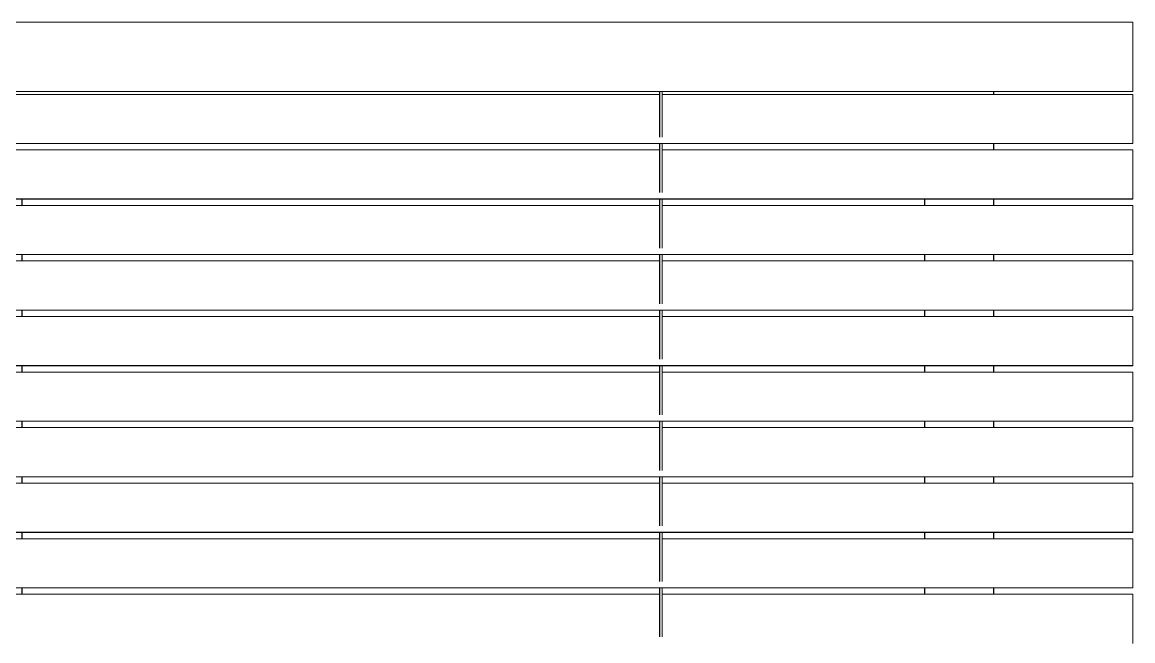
# Model space of a CAD drawing. Header units: millimetres. Extents: x 14397 to 67587, y -11631 to -8348.
# Drawn here: x 64994 to 65794, y -9684 to -9238 of the extents above; entities that cross this region are included whole.
import ezdxf

# ---------------------------------------------------------------- set-up
doc = ezdxf.new("R2010")
doc.units = ezdxf.units.MM
doc.header["$MEASUREMENT"] = 0
doc.linetypes.add('Wipeout_Contour', pattern=[1000, 0, -1000])
doc.layers.add('NewA-Ee_25_10-M_WallsExternal', color=7, linetype='Continuous')
doc.layers.add('NewA-Ee_40_20-M_GeneralFFAndEInternalFixed', color=7, linetype='Continuous')

# ---------------------------------------------------------------- blocks, each defined once
blk = doc.blocks.new('Section Elem_107_11', base_point=(55434.36, -115430.84))
at = {"color": 254, "linetype": 'Wipeout_Contour', "lineweight": 0, "ltscale": 262421.437093}
blk.add_wipeout([(64435.36, -9288.19), (64435.36, -9290.12), (65453.36, -9290.12), (65453.36, -9288.19)], dxfattribs=at).dxf.layer = 'NewA-Ee_25_10-M_WallsExternal'
at = {"color": 254, "linetype": 'Wipeout_Contour', "lineweight": 0, "ltscale": 262443.38946}
blk.add_wipeout([(64435.36, -9330.12), (65453.36, -9330.12), (65453.36, -9325.54), (64435.36, -9325.54)], dxfattribs=at).dxf.layer = 'NewA-Ee_25_10-M_WallsExternal'
at = {"color": 254, "linetype": 'Wipeout_Contour', "lineweight": 0, "ltscale": 263572.651771}
blk.add_wipeout([(64994.36, -9365.54), (64994.36, -9370.12), (65453.36, -9370.12), (65453.36, -9365.54)], dxfattribs=at).dxf.layer = 'NewA-Ee_25_10-M_WallsExternal'
at = {"color": 254, "linetype": 'Wipeout_Contour', "lineweight": 0, "ltscale": 265336.639626}
blk.add_wipeout([(65644.36, -9365.54), (65644.36, -9370.12), (65694.36, -9370.12), (65694.36, -9365.54)], dxfattribs=at).dxf.layer = 'NewA-Ee_25_10-M_WallsExternal'
at = {"color": 254, "linetype": 'Wipeout_Contour', "lineweight": 0, "ltscale": 263595.446345}
blk.add_wipeout([(64994.36, -9405.54), (64994.36, -9410.12), (65453.36, -9410.12), (65453.36, -9405.54)], dxfattribs=at).dxf.layer = 'NewA-Ee_25_10-M_WallsExternal'
at = {"color": 254, "linetype": 'Wipeout_Contour', "lineweight": 0, "ltscale": 265359.282394}
blk.add_wipeout([(65644.36, -9405.54), (65644.36, -9410.12), (65694.36, -9410.12), (65694.36, -9405.54)], dxfattribs=at).dxf.layer = 'NewA-Ee_25_10-M_WallsExternal'
at = {"color": 254, "linetype": 'Wipeout_Contour', "lineweight": 0, "ltscale": 263618.336048}
blk.add_wipeout([(64994.36, -9445.54), (64994.36, -9450.12), (65453.36, -9450.12), (65453.36, -9445.54)], dxfattribs=at).dxf.layer = 'NewA-Ee_25_10-M_WallsExternal'
at = {"color": 254, "linetype": 'Wipeout_Contour', "lineweight": 0, "ltscale": 265382.0197}
blk.add_wipeout([(65644.36, -9445.54), (65644.36, -9450.12), (65694.36, -9450.12), (65694.36, -9445.54)], dxfattribs=at).dxf.layer = 'NewA-Ee_25_10-M_WallsExternal'
at = {"color": 254, "linetype": 'Wipeout_Contour', "lineweight": 0, "ltscale": 263641.320873}
blk.add_wipeout([(64994.36, -9490.12), (65453.36, -9490.12), (65453.36, -9485.54), (64994.36, -9485.54)], dxfattribs=at).dxf.layer = 'NewA-Ee_25_10-M_WallsExternal'
at = {"color": 254, "linetype": 'Wipeout_Contour', "lineweight": 0, "ltscale": 265404.851515}
blk.add_wipeout([(65644.36, -9485.54), (65644.36, -9490.12), (65694.36, -9490.12), (65694.36, -9485.54)], dxfattribs=at).dxf.layer = 'NewA-Ee_25_10-M_WallsExternal'
at = {"color": 254, "linetype": 'Wipeout_Contour', "lineweight": 0, "ltscale": 263664.400782}
blk.add_wipeout([(64994.36, -9525.54), (64994.36, -9530.12), (65453.36, -9530.12), (65453.36, -9525.54)], dxfattribs=at).dxf.layer = 'NewA-Ee_25_10-M_WallsExternal'
at = {"color": 254, "linetype": 'Wipeout_Contour', "lineweight": 0, "ltscale": 265427.777808}
blk.add_wipeout([(65644.36, -9525.54), (65644.36, -9530.12), (65694.36, -9530.12), (65694.36, -9525.54)], dxfattribs=at).dxf.layer = 'NewA-Ee_25_10-M_WallsExternal'
at = {"color": 254, "linetype": 'Wipeout_Contour', "lineweight": 0, "ltscale": 263687.575768}
blk.add_wipeout([(64994.36, -9565.54), (64994.36, -9570.12), (65453.36, -9570.12), (65453.36, -9565.54)], dxfattribs=at).dxf.layer = 'NewA-Ee_25_10-M_WallsExternal'
at = {"color": 254, "linetype": 'Wipeout_Contour', "lineweight": 0, "ltscale": 265450.798561}
blk.add_wipeout([(65644.36, -9570.12), (65694.36, -9570.12), (65694.36, -9565.54), (65644.36, -9565.54)], dxfattribs=at).dxf.layer = 'NewA-Ee_25_10-M_WallsExternal'
at = {"color": 254, "linetype": 'Wipeout_Contour', "lineweight": 0, "ltscale": 263710.845781}
blk.add_wipeout([(64994.36, -9610.12), (65453.36, -9610.12), (65453.36, -9605.54), (64994.36, -9605.54)], dxfattribs=at).dxf.layer = 'NewA-Ee_25_10-M_WallsExternal'
at = {"color": 254, "linetype": 'Wipeout_Contour', "lineweight": 0, "ltscale": 265473.913749}
blk.add_wipeout([(65644.36, -9605.54), (65644.36, -9610.12), (65694.36, -9610.12), (65694.36, -9605.54)], dxfattribs=at).dxf.layer = 'NewA-Ee_25_10-M_WallsExternal'
at = {"color": 254, "linetype": 'Wipeout_Contour', "lineweight": 0, "ltscale": 263734.210829}
blk.add_wipeout([(64994.36, -9645.54), (64994.36, -9650.12), (65453.36, -9650.12), (65453.36, -9645.54)], dxfattribs=at).dxf.layer = 'NewA-Ee_25_10-M_WallsExternal'
at = {"color": 254, "linetype": 'Wipeout_Contour', "lineweight": 0, "ltscale": 265497.123359}
blk.add_wipeout([(65644.36, -9645.54), (65644.36, -9650.12), (65694.36, -9650.12), (65694.36, -9645.54)], dxfattribs=at).dxf.layer = 'NewA-Ee_25_10-M_WallsExternal'
at = {"layer": 'NewA-Ee_25_10-M_WallsExternal', "linetype": 'Continuous'}
for p, q in [((64994.36, -9370.12), (64994.36, -9365.54)), ((65694.36, -9370.12), (65694.36, -9365.54)), ((64994.36, -9410.12), (64994.36, -9405.54)), ((65694.36, -9410.12), (65694.36, -9405.54)), ((64994.36, -9450.12), (64994.36, -9445.54)), ((65694.36, -9450.12), (65694.36, -9445.54)), ((64994.36, -9490.12), (64994.36, -9485.54)), ((65694.36, -9490.12), (65694.36, -9485.54)), ((64994.36, -9530.12), (64994.36, -9525.54)), ((65694.36, -9530.12), (65694.36, -9525.54)), ((64994.36, -9570.12), (64994.36, -9565.54)), ((65694.36, -9570.12), (65694.36, -9565.54)), ((64994.36, -9610.12), (64994.36, -9605.54)), ((65694.36, -9610.12), (65694.36, -9605.54)), ((64994.36, -9650.12), (64994.36, -9645.54)), ((65694.36, -9650.12), (65694.36, -9645.54))]:
    blk.add_line(p, q, dxfattribs=at)
at = {"color": 254, "linetype": 'Wipeout_Contour', "lineweight": 0, "ltscale": 264918.117516}
blk.add_wipeout([(65455.36, -9288.19), (65455.36, -9290.12), (65694.36, -9290.12), (65694.36, -9288.19)], dxfattribs=at).dxf.layer = 'NewA-Ee_25_10-M_WallsExternal'
at = {"color": 254, "linetype": 'Wipeout_Contour', "lineweight": 0, "ltscale": 264939.861794}
blk.add_wipeout([(65455.36, -9330.12), (65694.36, -9330.12), (65694.36, -9325.54), (65455.36, -9325.54)], dxfattribs=at).dxf.layer = 'NewA-Ee_25_10-M_WallsExternal'
at = {"color": 254, "linetype": 'Wipeout_Contour', "lineweight": 0, "ltscale": 264863.444044}
blk.add_wipeout([(65455.36, -9365.54), (65455.36, -9370.12), (65644.36, -9370.12), (65644.36, -9365.54)], dxfattribs=at).dxf.layer = 'NewA-Ee_25_10-M_WallsExternal'
at = {"color": 254, "linetype": 'Wipeout_Contour', "lineweight": 0, "ltscale": 264886.127308}
blk.add_wipeout([(65455.36, -9410.12), (65644.36, -9410.12), (65644.36, -9405.54), (65455.36, -9405.54)], dxfattribs=at).dxf.layer = 'NewA-Ee_25_10-M_WallsExternal'
at = {"color": 254, "linetype": 'Wipeout_Contour', "lineweight": 0, "ltscale": 264908.905265}
blk.add_wipeout([(65644.36, -9445.54), (65455.36, -9445.54), (65455.36, -9450.12), (65644.36, -9450.12)], dxfattribs=at).dxf.layer = 'NewA-Ee_25_10-M_WallsExternal'
at = {"color": 254, "linetype": 'Wipeout_Contour', "lineweight": 0, "ltscale": 264931.777891}
blk.add_wipeout([(65455.36, -9490.12), (65644.36, -9490.12), (65644.36, -9485.54), (65455.36, -9485.54)], dxfattribs=at).dxf.layer = 'NewA-Ee_25_10-M_WallsExternal'
at = {"color": 254, "linetype": 'Wipeout_Contour', "lineweight": 0, "ltscale": 264954.745162}
blk.add_wipeout([(65455.36, -9530.12), (65644.36, -9530.12), (65644.36, -9525.54), (65455.36, -9525.54)], dxfattribs=at).dxf.layer = 'NewA-Ee_25_10-M_WallsExternal'
at = {"color": 254, "linetype": 'Wipeout_Contour', "lineweight": 0, "ltscale": 264977.807065}
blk.add_wipeout([(65455.36, -9570.12), (65644.36, -9570.12), (65644.36, -9565.54), (65455.36, -9565.54)], dxfattribs=at).dxf.layer = 'NewA-Ee_25_10-M_WallsExternal'
at = {"color": 254, "linetype": 'Wipeout_Contour', "lineweight": 0, "ltscale": 265000.963556}
blk.add_wipeout([(65455.36, -9610.12), (65644.36, -9610.12), (65644.36, -9605.54), (65455.36, -9605.54)], dxfattribs=at).dxf.layer = 'NewA-Ee_25_10-M_WallsExternal'
at = {"color": 254, "linetype": 'Wipeout_Contour', "lineweight": 0, "ltscale": 265024.214624}
blk.add_wipeout([(65455.36, -9650.12), (65644.36, -9650.12), (65644.36, -9645.54), (65455.36, -9645.54)], dxfattribs=at).dxf.layer = 'NewA-Ee_25_10-M_WallsExternal'
at = {"layer": 'NewA-Ee_25_10-M_WallsExternal', "linetype": 'Continuous'}
for p, q in [((65694.36, -9290.12), (65694.36, -9288.19)), ((65694.36, -9330.12), (65694.36, -9325.54)), ((65644.36, -9365.54), (65644.36, -9370.12)), ((65644.36, -9405.54), (65644.36, -9410.12)), ((65644.36, -9445.54), (65644.36, -9450.12)), ((65644.36, -9485.54), (65644.36, -9490.12)), ((65644.36, -9525.54), (65644.36, -9530.12)), ((65644.36, -9565.54), (65644.36, -9570.12)), ((65644.36, -9605.54), (65644.36, -9610.12)), ((65644.36, -9645.54), (65644.36, -9650.12))]:
    blk.add_line(p, q, dxfattribs=at)
blk = doc.blocks.new('Section Elem_111_11', base_point=(55434.36, -115430.84))
at = {"color": 254, "linetype": 'Wipeout_Contour', "lineweight": 0, "ltscale": 262407.052246}
blk.add_wipeout([(64094.36, -9238.19), (64094.36, -9288.19), (65794.36, -9288.19), (65794.36, -9238.19)], dxfattribs=at).dxf.layer = 'NewA-Ee_40_20-M_GeneralFFAndEInternalFixed'
at = {"color": 254, "linetype": 'Wipeout_Contour', "lineweight": 0, "ltscale": 264519.856666}
blk.add_wipeout([(65454.86, -9405.54), (65454.86, -9441.73), (65455.36, -9440.87), (65455.36, -9405.54)], dxfattribs=at).dxf.layer = 'NewA-Ee_40_20-M_GeneralFFAndEInternalFixed'
at = {"color": 254, "linetype": 'Wipeout_Contour', "lineweight": 0, "ltscale": 264565.645762}
blk.add_wipeout([(65455.36, -9485.54), (65454.86, -9485.54), (65454.86, -9521.73), (65455.36, -9520.87)], dxfattribs=at).dxf.layer = 'NewA-Ee_40_20-M_GeneralFFAndEInternalFixed'
at = {"color": 254, "linetype": 'Wipeout_Contour', "lineweight": 0, "ltscale": 264611.813912}
blk.add_wipeout([(65454.86, -9565.54), (65454.86, -9601.73), (65455.36, -9600.87), (65455.36, -9565.54)], dxfattribs=at).dxf.layer = 'NewA-Ee_40_20-M_GeneralFFAndEInternalFixed'
at = {"color": 254, "linetype": 'Wipeout_Contour', "lineweight": 0, "ltscale": 264658.360918}
blk.add_wipeout([(65454.86, -9681.73), (65455.36, -9680.87), (65455.36, -9645.54), (65454.86, -9645.54)], dxfattribs=at).dxf.layer = 'NewA-Ee_40_20-M_GeneralFFAndEInternalFixed'
at = {"layer": 'NewA-Ee_40_20-M_GeneralFFAndEInternalFixed', "color": 1, "linetype": 'Continuous', "lineweight": 18}
blk.add_line((64094.36, -9238.19), (65794.36, -9238.19), dxfattribs=at)
at = {"color": 254, "linetype": 'Wipeout_Contour', "lineweight": 0, "ltscale": 264452.626355}
blk.add_wipeout([(65455.36, -9288.19), (65454.86, -9288.19), (65454.86, -9321.73), (65455.36, -9320.87)], dxfattribs=at).dxf.layer = 'NewA-Ee_40_20-M_GeneralFFAndEInternalFixed'
at = {"color": 254, "linetype": 'Wipeout_Contour', "lineweight": 0, "ltscale": 264542.703824}
blk.add_wipeout([(65454.86, -9481.73), (65455.36, -9480.87), (65455.36, -9445.54), (65454.86, -9445.54)], dxfattribs=at).dxf.layer = 'NewA-Ee_40_20-M_GeneralFFAndEInternalFixed'
at = {"color": 254, "linetype": 'Wipeout_Contour', "lineweight": 0, "ltscale": 264588.682465}
blk.add_wipeout([(65454.86, -9525.54), (65454.86, -9561.73), (65455.36, -9560.87), (65455.36, -9525.54)], dxfattribs=at).dxf.layer = 'NewA-Ee_40_20-M_GeneralFFAndEInternalFixed'
at = {"color": 254, "linetype": 'Wipeout_Contour', "lineweight": 0, "ltscale": 264635.04007}
blk.add_wipeout([(65454.86, -9605.54), (65454.86, -9641.73), (65455.36, -9640.87), (65455.36, -9605.54)], dxfattribs=at).dxf.layer = 'NewA-Ee_40_20-M_GeneralFFAndEInternalFixed'
at = {"color": 254, "linetype": 'Wipeout_Contour', "lineweight": 0, "ltscale": 264474.446834}
blk.add_wipeout([(65454.86, -9361.73), (65455.36, -9360.87), (65455.36, -9325.54), (65454.86, -9325.54)], dxfattribs=at).dxf.layer = 'NewA-Ee_40_20-M_GeneralFFAndEInternalFixed'
at = {"color": 254, "linetype": 'Wipeout_Contour', "lineweight": 0, "ltscale": 264559.708009}
blk.add_wipeout([(65453.36, -9485.54), (65453.36, -9520.87), (65453.86, -9521.73), (65453.86, -9485.54)], dxfattribs=at).dxf.layer = 'NewA-Ee_40_20-M_GeneralFFAndEInternalFixed'
at = {"color": 254, "linetype": 'Wipeout_Contour', "lineweight": 0, "ltscale": 264497.104331}
blk.add_wipeout([(65454.86, -9365.54), (65454.86, -9401.73), (65455.36, -9400.87), (65455.36, -9365.54)], dxfattribs=at).dxf.layer = 'NewA-Ee_40_20-M_GeneralFFAndEInternalFixed'
at = {"color": 254, "linetype": 'Wipeout_Contour', "lineweight": 0, "ltscale": 264582.745235}
blk.add_wipeout([(65453.36, -9525.54), (65453.36, -9560.87), (65453.86, -9561.73), (65453.86, -9525.54)], dxfattribs=at).dxf.layer = 'NewA-Ee_40_20-M_GeneralFFAndEInternalFixed'
at = {"color": 254, "linetype": 'Wipeout_Contour', "lineweight": 0, "ltscale": 264468.50703}
blk.add_wipeout([(65453.36, -9325.54), (65453.36, -9360.87), (65453.86, -9361.73), (65453.86, -9325.54)], dxfattribs=at).dxf.layer = 'NewA-Ee_40_20-M_GeneralFFAndEInternalFixed'
at = {"color": 254, "linetype": 'Wipeout_Contour', "lineweight": 0, "ltscale": 264605.877191}
blk.add_wipeout([(65453.36, -9565.54), (65453.36, -9600.87), (65453.86, -9601.73), (65453.86, -9565.54)], dxfattribs=at).dxf.layer = 'NewA-Ee_40_20-M_GeneralFFAndEInternalFixed'
at = {"color": 254, "linetype": 'Wipeout_Contour', "lineweight": 0, "ltscale": 264446.686071}
blk.add_wipeout([(65453.36, -9320.87), (65453.86, -9321.73), (65453.86, -9288.19), (65453.36, -9288.19)], dxfattribs=at).dxf.layer = 'NewA-Ee_40_20-M_GeneralFFAndEInternalFixed'
at = {"color": 254, "linetype": 'Wipeout_Contour', "lineweight": 0, "ltscale": 264491.165042}
blk.add_wipeout([(65453.36, -9365.54), (65453.36, -9400.87), (65453.86, -9401.73), (65453.86, -9365.54)], dxfattribs=at).dxf.layer = 'NewA-Ee_40_20-M_GeneralFFAndEInternalFixed'
at = {"color": 254, "linetype": 'Wipeout_Contour', "lineweight": 0, "ltscale": 264629.103876}
blk.add_wipeout([(65453.36, -9605.54), (65453.36, -9640.87), (65453.86, -9641.73), (65453.86, -9605.54)], dxfattribs=at).dxf.layer = 'NewA-Ee_40_20-M_GeneralFFAndEInternalFixed'
at = {"color": 254, "linetype": 'Wipeout_Contour', "lineweight": 0, "ltscale": 264513.917891}
blk.add_wipeout([(65453.36, -9405.54), (65453.36, -9440.87), (65453.86, -9441.73), (65453.86, -9405.54)], dxfattribs=at).dxf.layer = 'NewA-Ee_40_20-M_GeneralFFAndEInternalFixed'
at = {"color": 254, "linetype": 'Wipeout_Contour', "lineweight": 0, "ltscale": 264652.425251}
blk.add_wipeout([(65453.36, -9645.54), (65453.36, -9680.87), (65453.86, -9681.73), (65453.86, -9645.54)], dxfattribs=at).dxf.layer = 'NewA-Ee_40_20-M_GeneralFFAndEInternalFixed'
at = {"color": 254, "linetype": 'Wipeout_Contour', "lineweight": 0, "ltscale": 264536.765559}
blk.add_wipeout([(65453.36, -9445.54), (65453.36, -9480.87), (65453.86, -9481.73), (65453.86, -9445.54)], dxfattribs=at).dxf.layer = 'NewA-Ee_40_20-M_GeneralFFAndEInternalFixed'
at = {"color": 254, "linetype": 'Wipeout_Contour', "lineweight": 0, "ltscale": 264632.201659}
blk.add_wipeout([(65453.86, -9605.54), (65453.86, -9641.73), (65454.86, -9641.73), (65454.86, -9605.54)], dxfattribs=at).dxf.layer = 'NewA-Ee_40_20-M_GeneralFFAndEInternalFixed'
at = {"color": 254, "linetype": 'Wipeout_Contour', "lineweight": 0, "ltscale": 264562.804983}
blk.add_wipeout([(65453.86, -9521.73), (65454.86, -9521.73), (65454.86, -9485.54), (65453.86, -9485.54)], dxfattribs=at).dxf.layer = 'NewA-Ee_40_20-M_GeneralFFAndEInternalFixed'
at = {"color": 254, "linetype": 'Wipeout_Contour', "lineweight": 0, "ltscale": 264655.523295}
blk.add_wipeout([(65453.86, -9681.73), (65454.86, -9681.73), (65454.86, -9645.54), (65453.86, -9645.54)], dxfattribs=at).dxf.layer = 'NewA-Ee_40_20-M_GeneralFFAndEInternalFixed'
at = {"color": 254, "linetype": 'Wipeout_Contour', "lineweight": 0, "ltscale": 264539.86226}
blk.add_wipeout([(65453.86, -9445.54), (65453.86, -9481.73), (65454.86, -9481.73), (65454.86, -9445.54)], dxfattribs=at).dxf.layer = 'NewA-Ee_40_20-M_GeneralFFAndEInternalFixed'
at = {"color": 254, "linetype": 'Wipeout_Contour', "lineweight": 0, "ltscale": 264585.842471}
blk.add_wipeout([(65453.86, -9525.54), (65453.86, -9561.73), (65454.86, -9561.73), (65454.86, -9525.54)], dxfattribs=at).dxf.layer = 'NewA-Ee_40_20-M_GeneralFFAndEInternalFixed'
at = {"color": 254, "linetype": 'Wipeout_Contour', "lineweight": 0, "ltscale": 1050472.629904283}
blk.add_wipeout([(64433.36, -9610.12), (64094.36, -9610.12), (64094.36, -9645.47), (65794.36, -9645.47), (65794.36, -9610.12), (65455.36, -9610.12), (65455.36, -9640.87), (65454.86, -9641.73), (65453.86, -9641.73), (65453.36, -9640.87), (65453.36, -9610.12), (64435.36, -9610.12), (64435.36, -9640.87), (64434.86, -9641.73), (64433.86, -9641.73), (64433.36, -9640.87)], dxfattribs=at).dxf.layer = 'NewA-Ee_40_20-M_GeneralFFAndEInternalFixed'
at = {"color": 254, "linetype": 'Wipeout_Contour', "lineweight": 0, "ltscale": 1050566.703746752}
blk.add_wipeout([(64094.36, -9650.12), (64094.36, -9685.47), (65794.36, -9685.47), (65794.36, -9650.12), (65455.36, -9650.12), (65455.36, -9680.87), (65454.86, -9681.73), (65453.86, -9681.73), (65453.36, -9680.87), (65453.36, -9650.12), (64435.36, -9650.12), (64435.36, -9680.87), (64434.86, -9681.73), (64433.86, -9681.73), (64433.36, -9680.87), (64433.36, -9650.12)], dxfattribs=at).dxf.layer = 'NewA-Ee_40_20-M_GeneralFFAndEInternalFixed'
at = {"layer": 'NewA-Ee_40_20-M_GeneralFFAndEInternalFixed', "color": 1, "linetype": 'Continuous', "lineweight": 18}
for p, q in [((65453.36, -9610.12), (64435.36, -9610.12)), ((65794.36, -9610.12), (65455.36, -9610.12)), ((65453.36, -9650.12), (64435.36, -9650.12)), ((65794.36, -9650.12), (65455.36, -9650.12)), ((65794.36, -9685.47), (65794.36, -9650.12))]:
    blk.add_line(p, q, dxfattribs=at)
at = {"color": 254, "linetype": 'Wipeout_Contour', "lineweight": 0, "ltscale": 264517.014327}
blk.add_wipeout([(65453.86, -9441.73), (65454.86, -9441.73), (65454.86, -9405.54), (65453.86, -9405.54)], dxfattribs=at).dxf.layer = 'NewA-Ee_40_20-M_GeneralFFAndEInternalFixed'
at = {"color": 254, "linetype": 'Wipeout_Contour', "lineweight": 0, "ltscale": 1050100.151143707}
blk.add_wipeout([(64094.36, -9450.12), (64094.36, -9485.47), (65794.36, -9485.47), (65794.36, -9450.12), (65455.36, -9450.12), (65455.36, -9480.87), (65454.86, -9481.73), (65453.86, -9481.73), (65453.36, -9480.87), (65453.36, -9450.12), (64435.36, -9450.12), (64435.36, -9480.87), (64434.86, -9481.73), (64433.86, -9481.73), (64433.36, -9480.87), (64433.36, -9450.12)], dxfattribs=at).dxf.layer = 'NewA-Ee_40_20-M_GeneralFFAndEInternalFixed'
at = {"color": 254, "linetype": 'Wipeout_Contour', "lineweight": 0, "ltscale": 1050192.698133068}
blk.add_wipeout([(64094.36, -9490.12), (64094.36, -9525.47), (65794.36, -9525.47), (65794.36, -9490.12), (65455.36, -9490.12), (65455.36, -9520.87), (65454.86, -9521.73), (65453.86, -9521.73), (65453.36, -9520.87), (65453.36, -9490.12), (64435.36, -9490.12), (64435.36, -9520.87), (64434.86, -9521.73), (64433.86, -9521.73), (64433.36, -9520.87), (64433.36, -9490.12)], dxfattribs=at).dxf.layer = 'NewA-Ee_40_20-M_GeneralFFAndEInternalFixed'
at = {"color": 254, "linetype": 'Wipeout_Contour', "lineweight": 0, "ltscale": 264608.974714}
blk.add_wipeout([(65453.86, -9601.73), (65454.86, -9601.73), (65454.86, -9565.54), (65453.86, -9565.54)], dxfattribs=at).dxf.layer = 'NewA-Ee_40_20-M_GeneralFFAndEInternalFixed'
at = {"color": 254, "linetype": 'Wipeout_Contour', "lineweight": 0, "ltscale": 262627.374187}
blk.add_wipeout([(64094.36, -9645.54), (65794.36, -9645.54), (65794.36, -9645.47), (64094.36, -9645.47)], dxfattribs=at).dxf.layer = 'NewA-Ee_40_20-M_GeneralFFAndEInternalFixed'
at = {"layer": 'NewA-Ee_40_20-M_GeneralFFAndEInternalFixed', "color": 1, "linetype": 'Continuous', "lineweight": 18}
for p, q in [((65453.36, -9450.12), (64435.36, -9450.12)), ((65794.36, -9450.12), (65455.36, -9450.12)), ((65453.36, -9490.12), (64435.36, -9490.12)), ((65794.36, -9490.12), (65455.36, -9490.12)), ((65794.36, -9645.47), (65794.36, -9610.12)), ((64094.36, -9645.47), (65794.36, -9645.47)), ((64094.36, -9645.54), (65794.36, -9645.54)), ((65453.36, -9680.87), (65453.36, -9645.54)), ((65455.36, -9680.87), (65455.36, -9645.54)), ((65794.36, -9645.54), (65794.36, -9645.47))]:
    blk.add_line(p, q, dxfattribs=at)
at = {"color": 254, "linetype": 'Wipeout_Contour', "lineweight": 0, "ltscale": 264494.261209}
blk.add_wipeout([(65453.86, -9365.54), (65453.86, -9401.73), (65454.86, -9401.73), (65454.86, -9365.54)], dxfattribs=at).dxf.layer = 'NewA-Ee_40_20-M_GeneralFFAndEInternalFixed'
at = {"color": 254, "linetype": 'Wipeout_Contour', "lineweight": 0, "ltscale": 1050007.986111944}
blk.add_wipeout([(64094.36, -9410.12), (64094.36, -9445.47), (65794.36, -9445.47), (65794.36, -9410.12), (65455.36, -9410.12), (65455.36, -9440.87), (65454.86, -9441.73), (65453.86, -9441.73), (65453.36, -9440.87), (65453.36, -9410.12), (64435.36, -9410.12), (64435.36, -9440.87), (64434.86, -9441.73), (64433.86, -9441.73), (64433.36, -9440.87), (64433.36, -9410.12)], dxfattribs=at).dxf.layer = 'NewA-Ee_40_20-M_GeneralFFAndEInternalFixed'
at = {"color": 254, "linetype": 'Wipeout_Contour', "lineweight": 0, "ltscale": 262534.101018}
blk.add_wipeout([(64094.36, -9485.47), (64094.36, -9485.54), (65794.36, -9485.54), (65794.36, -9485.47)], dxfattribs=at).dxf.layer = 'NewA-Ee_40_20-M_GeneralFFAndEInternalFixed'
at = {"color": 254, "linetype": 'Wipeout_Contour', "lineweight": 0, "ltscale": 262557.276141}
blk.add_wipeout([(64094.36, -9525.54), (65794.36, -9525.54), (65794.36, -9525.47), (64094.36, -9525.47)], dxfattribs=at).dxf.layer = 'NewA-Ee_40_20-M_GeneralFFAndEInternalFixed'
at = {"color": 254, "linetype": 'Wipeout_Contour', "lineweight": 0, "ltscale": 1050285.62699926}
blk.add_wipeout([(64094.36, -9530.12), (64094.36, -9565.47), (65794.36, -9565.47), (65794.36, -9530.12), (65455.36, -9530.12), (65455.36, -9560.87), (65454.86, -9561.73), (65453.86, -9561.73), (65453.36, -9560.87), (65453.36, -9530.12), (64435.36, -9530.12), (64435.36, -9560.87), (64434.86, -9561.73), (64433.86, -9561.73), (64433.36, -9560.87), (64433.36, -9530.12)], dxfattribs=at).dxf.layer = 'NewA-Ee_40_20-M_GeneralFFAndEInternalFixed'
at = {"color": 254, "linetype": 'Wipeout_Contour', "lineweight": 0, "ltscale": 1050378.93761684}
blk.add_wipeout([(64433.36, -9570.12), (64094.36, -9570.12), (64094.36, -9605.47), (65794.36, -9605.47), (65794.36, -9570.12), (65455.36, -9570.12), (65455.36, -9600.87), (65454.86, -9601.73), (65453.86, -9601.73), (65453.36, -9600.87), (65453.36, -9570.12), (64435.36, -9570.12), (64435.36, -9600.87), (64434.86, -9601.73), (64433.86, -9601.73), (64433.36, -9600.87)], dxfattribs=at).dxf.layer = 'NewA-Ee_40_20-M_GeneralFFAndEInternalFixed'
at = {"layer": 'NewA-Ee_40_20-M_GeneralFFAndEInternalFixed', "color": 1, "linetype": 'Continuous', "lineweight": 18}
for p, q in [((65453.36, -9410.12), (64435.36, -9410.12)), ((65794.36, -9410.12), (65455.36, -9410.12)), ((65794.36, -9485.47), (65794.36, -9450.12)), ((64094.36, -9485.47), (65794.36, -9485.47)), ((64094.36, -9485.54), (65794.36, -9485.54)), ((65453.36, -9520.87), (65453.36, -9485.54)), ((65455.36, -9520.87), (65455.36, -9485.54)), ((65794.36, -9485.54), (65794.36, -9485.47)), ((65794.36, -9525.47), (65794.36, -9490.12)), ((64094.36, -9525.47), (65794.36, -9525.47)), ((64094.36, -9525.54), (65794.36, -9525.54)), ((65453.36, -9560.87), (65453.36, -9525.54)), ((65455.36, -9560.87), (65455.36, -9525.54)), ((65794.36, -9525.54), (65794.36, -9525.47)), ((65453.36, -9530.12), (64435.36, -9530.12)), ((65794.36, -9530.12), (65455.36, -9530.12)), ((65453.36, -9570.12), (64435.36, -9570.12)), ((65794.36, -9570.12), (65455.36, -9570.12))]:
    blk.add_line(p, q, dxfattribs=at)
at = {"color": 254, "linetype": 'Wipeout_Contour', "lineweight": 0, "ltscale": 264471.602931}
blk.add_wipeout([(65453.86, -9325.54), (65453.86, -9361.73), (65454.86, -9361.73), (65454.86, -9325.54)], dxfattribs=at).dxf.layer = 'NewA-Ee_40_20-M_GeneralFFAndEInternalFixed'
at = {"color": 254, "linetype": 'Wipeout_Contour', "lineweight": 0, "ltscale": 1049916.203150989}
blk.add_wipeout([(64433.36, -9370.12), (64094.36, -9370.12), (64094.36, -9405.47), (65794.36, -9405.47), (65794.36, -9370.12), (65455.36, -9370.12), (65455.36, -9400.87), (65454.86, -9401.73), (65453.86, -9401.73), (65453.36, -9400.87), (65453.36, -9370.12), (64435.36, -9370.12), (64435.36, -9400.87), (64434.86, -9401.73), (64433.86, -9401.73), (64433.36, -9400.87)], dxfattribs=at).dxf.layer = 'NewA-Ee_40_20-M_GeneralFFAndEInternalFixed'
at = {"color": 254, "linetype": 'Wipeout_Contour', "lineweight": 0, "ltscale": 262511.021383}
blk.add_wipeout([(64094.36, -9445.54), (65794.36, -9445.54), (65794.36, -9445.47), (64094.36, -9445.47)], dxfattribs=at).dxf.layer = 'NewA-Ee_40_20-M_GeneralFFAndEInternalFixed'
at = {"color": 254, "linetype": 'Wipeout_Contour', "lineweight": 0, "ltscale": 262580.546727}
blk.add_wipeout([(64094.36, -9565.47), (64094.36, -9565.54), (65794.36, -9565.54), (65794.36, -9565.47)], dxfattribs=at).dxf.layer = 'NewA-Ee_40_20-M_GeneralFFAndEInternalFixed'
at = {"color": 254, "linetype": 'Wipeout_Contour', "lineweight": 0, "ltscale": 262603.912751}
blk.add_wipeout([(64094.36, -9605.54), (65794.36, -9605.54), (65794.36, -9605.47), (64094.36, -9605.47)], dxfattribs=at).dxf.layer = 'NewA-Ee_40_20-M_GeneralFFAndEInternalFixed'
at = {"layer": 'NewA-Ee_40_20-M_GeneralFFAndEInternalFixed', "color": 1, "linetype": 'Continuous', "lineweight": 18}
for p, q in [((65453.36, -9370.12), (64435.36, -9370.12)), ((65794.36, -9370.12), (65455.36, -9370.12)), ((65794.36, -9445.47), (65794.36, -9410.12)), ((64094.36, -9445.47), (65794.36, -9445.47)), ((64094.36, -9445.54), (65794.36, -9445.54)), ((65453.36, -9480.87), (65453.36, -9445.54)), ((65455.36, -9480.87), (65455.36, -9445.54)), ((65794.36, -9445.54), (65794.36, -9445.47)), ((65794.36, -9565.47), (65794.36, -9530.12)), ((64094.36, -9565.47), (65794.36, -9565.47)), ((64094.36, -9565.54), (65794.36, -9565.54)), ((65453.36, -9600.87), (65453.36, -9565.54)), ((65455.36, -9600.87), (65455.36, -9565.54)), ((65794.36, -9565.54), (65794.36, -9565.47)), ((65794.36, -9605.47), (65794.36, -9570.12)), ((64094.36, -9605.47), (65794.36, -9605.47)), ((64094.36, -9605.54), (65794.36, -9605.54)), ((65453.36, -9640.87), (65453.36, -9605.54)), ((65455.36, -9640.87), (65455.36, -9605.54)), ((65794.36, -9605.54), (65794.36, -9605.47))]:
    blk.add_line(p, q, dxfattribs=at)
at = {"color": 254, "linetype": 'Wipeout_Contour', "lineweight": 0, "ltscale": 264449.781939}
blk.add_wipeout([(65453.86, -9288.19), (65453.86, -9321.73), (65454.86, -9321.73), (65454.86, -9288.19)], dxfattribs=at).dxf.layer = 'NewA-Ee_40_20-M_GeneralFFAndEInternalFixed'
at = {"color": 254, "linetype": 'Wipeout_Contour', "lineweight": 0, "ltscale": 1049824.802348596}
blk.add_wipeout([(64094.36, -9330.12), (64094.36, -9365.47), (65794.36, -9365.47), (65794.36, -9330.12), (65455.36, -9330.12), (65455.36, -9360.87), (65454.86, -9361.73), (65453.86, -9361.73), (65453.36, -9360.87), (65453.36, -9330.12), (64435.36, -9330.12), (64435.36, -9360.87), (64434.86, -9361.73), (64433.86, -9361.73), (64433.36, -9360.87), (64433.36, -9330.12)], dxfattribs=at).dxf.layer = 'NewA-Ee_40_20-M_GeneralFFAndEInternalFixed'
at = {"color": 254, "linetype": 'Wipeout_Contour', "lineweight": 0, "ltscale": 262488.037262}
blk.add_wipeout([(64094.36, -9405.54), (65794.36, -9405.54), (65794.36, -9405.47), (64094.36, -9405.47)], dxfattribs=at).dxf.layer = 'NewA-Ee_40_20-M_GeneralFFAndEInternalFixed'
at = {"layer": 'NewA-Ee_40_20-M_GeneralFFAndEInternalFixed', "color": 1, "linetype": 'Continuous', "lineweight": 18}
for p, q in [((65453.36, -9330.12), (64435.36, -9330.12)), ((65794.36, -9330.12), (65455.36, -9330.12)), ((65794.36, -9405.47), (65794.36, -9370.12)), ((64094.36, -9405.47), (65794.36, -9405.47)), ((64094.36, -9405.54), (65794.36, -9405.54)), ((65453.36, -9440.87), (65453.36, -9405.54)), ((65455.36, -9440.87), (65455.36, -9405.54)), ((65794.36, -9405.54), (65794.36, -9405.47))]:
    blk.add_line(p, q, dxfattribs=at)
at = {"color": 254, "linetype": 'Wipeout_Contour', "lineweight": 0, "ltscale": 1049733.783849635}
blk.add_wipeout([(64094.36, -9325.47), (65794.36, -9325.47), (65794.36, -9290.12), (65455.36, -9290.12), (65455.36, -9320.87), (65454.86, -9321.73), (65453.86, -9321.73), (65453.36, -9320.87), (65453.36, -9290.12), (64435.36, -9290.12), (64435.36, -9320.87), (64434.86, -9321.73), (64433.86, -9321.73), (64433.36, -9320.87), (64433.36, -9290.12), (64094.36, -9290.12)], dxfattribs=at).dxf.layer = 'NewA-Ee_40_20-M_GeneralFFAndEInternalFixed'
at = {"color": 254, "linetype": 'Wipeout_Contour', "lineweight": 0, "ltscale": 262465.14868}
blk.add_wipeout([(64094.36, -9365.47), (64094.36, -9365.54), (65794.36, -9365.54), (65794.36, -9365.47)], dxfattribs=at).dxf.layer = 'NewA-Ee_40_20-M_GeneralFFAndEInternalFixed'
at = {"layer": 'NewA-Ee_40_20-M_GeneralFFAndEInternalFixed', "color": 1, "linetype": 'Continuous', "lineweight": 18}
for p, q in [((65794.36, -9288.19), (65794.36, -9238.19)), ((64094.36, -9288.19), (65794.36, -9288.19)), ((65453.36, -9290.12), (64435.36, -9290.12)), ((65453.36, -9320.87), (65453.36, -9288.19)), ((65455.36, -9320.87), (65455.36, -9288.19)), ((65794.36, -9290.12), (65455.36, -9290.12)), ((65794.36, -9365.47), (65794.36, -9330.12)), ((64094.36, -9365.47), (65794.36, -9365.47)), ((64094.36, -9365.54), (65794.36, -9365.54)), ((65453.36, -9400.87), (65453.36, -9365.54)), ((65455.36, -9400.87), (65455.36, -9365.54)), ((65794.36, -9365.54), (65794.36, -9365.47))]:
    blk.add_line(p, q, dxfattribs=at)
at = {"color": 254, "linetype": 'Wipeout_Contour', "lineweight": 0, "ltscale": 262442.355661}
blk.add_wipeout([(64094.36, -9325.54), (65794.36, -9325.54), (65794.36, -9325.47), (64094.36, -9325.47)], dxfattribs=at).dxf.layer = 'NewA-Ee_40_20-M_GeneralFFAndEInternalFixed'
at = {"layer": 'NewA-Ee_40_20-M_GeneralFFAndEInternalFixed', "color": 1, "linetype": 'Continuous', "lineweight": 18}
for p, q in [((65794.36, -9325.47), (65794.36, -9290.12)), ((64094.36, -9325.47), (65794.36, -9325.47)), ((64094.36, -9325.54), (65794.36, -9325.54)), ((65453.36, -9360.87), (65453.36, -9325.54)), ((65455.36, -9360.87), (65455.36, -9325.54)), ((65794.36, -9325.54), (65794.36, -9325.47))]:
    blk.add_line(p, q, dxfattribs=at)

msp = doc.modelspace()

# ---------------------------------------------------------------- block references
at = {"layer": 'NewA-Ee_25_10-M_WallsExternal', "lineweight": 0}
msp.add_blockref('Section Elem_107_11', (55434.36, -115430.84), dxfattribs=at)

# ---------------------------------------------------------------- next in the draw order: block references
at = {"layer": 'NewA-Ee_40_20-M_GeneralFFAndEInternalFixed', "lineweight": 0}
msp.add_blockref('Section Elem_111_11', (55434.36, -115430.84), dxfattribs=at)

doc.saveas('drawing.dxf')
